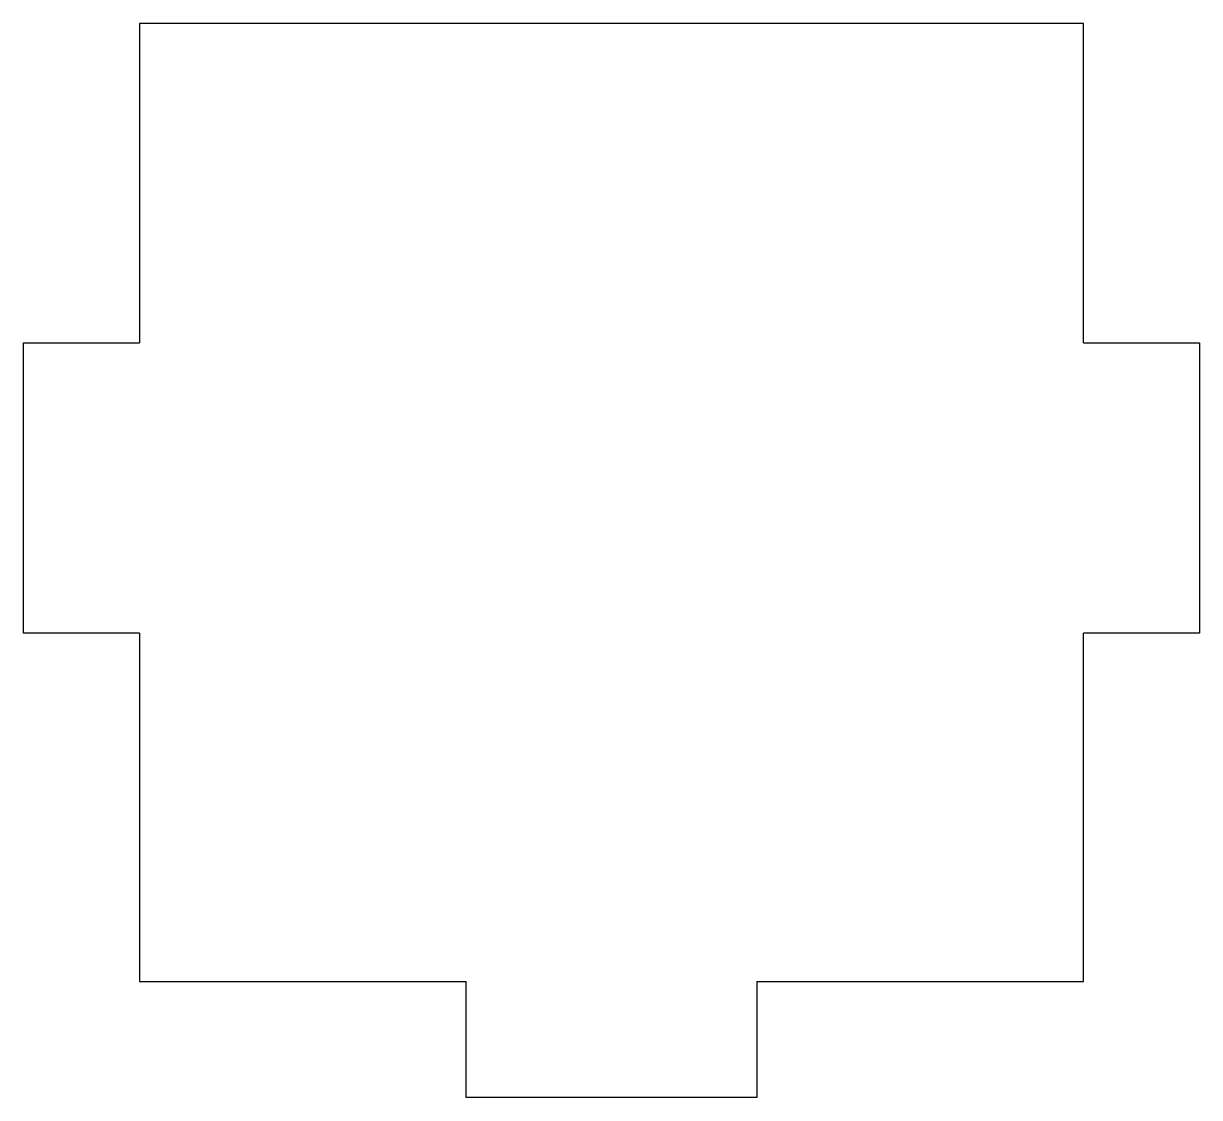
# Model space of a CAD drawing. Header units: millimetres. Extents: x -4 to 36.5, y -37 to 0.
import ezdxf

# ---------------------------------------------------------------- set-up
doc = ezdxf.new("R2010")
doc.units = ezdxf.units.MM

msp = doc.modelspace()

# ---------------------------------------------------------------- linework, layer by layer
at = {"color": 7, "linetype": 'Continuous', "lineweight": 25}
for p, q in [((0, 0), (0, -11)), ((32.5, 0), (0, 0)), ((32.5, -11), (32.5, 0)), ((-4, -11), (0, -11)), ((-4, -21), (-4, -11)), ((32.5, -11), (36.5, -11)), ((36.5, -11), (36.5, -21)), ((0, -21), (-4, -21)), ((0, -21), (0, -33)), ((32.5, -33), (32.5, -21)), ((36.5, -21), (32.5, -21)), ((0, -33), (11.25, -33)), ((11.25, -37), (11.25, -33)), ((21.25, -33), (21.25, -37)), ((21.25, -33), (32.5, -33)), ((21.25, -37), (11.25, -37))]:
    msp.add_line(p, q, dxfattribs=at)

doc.saveas('drawing.dxf')
